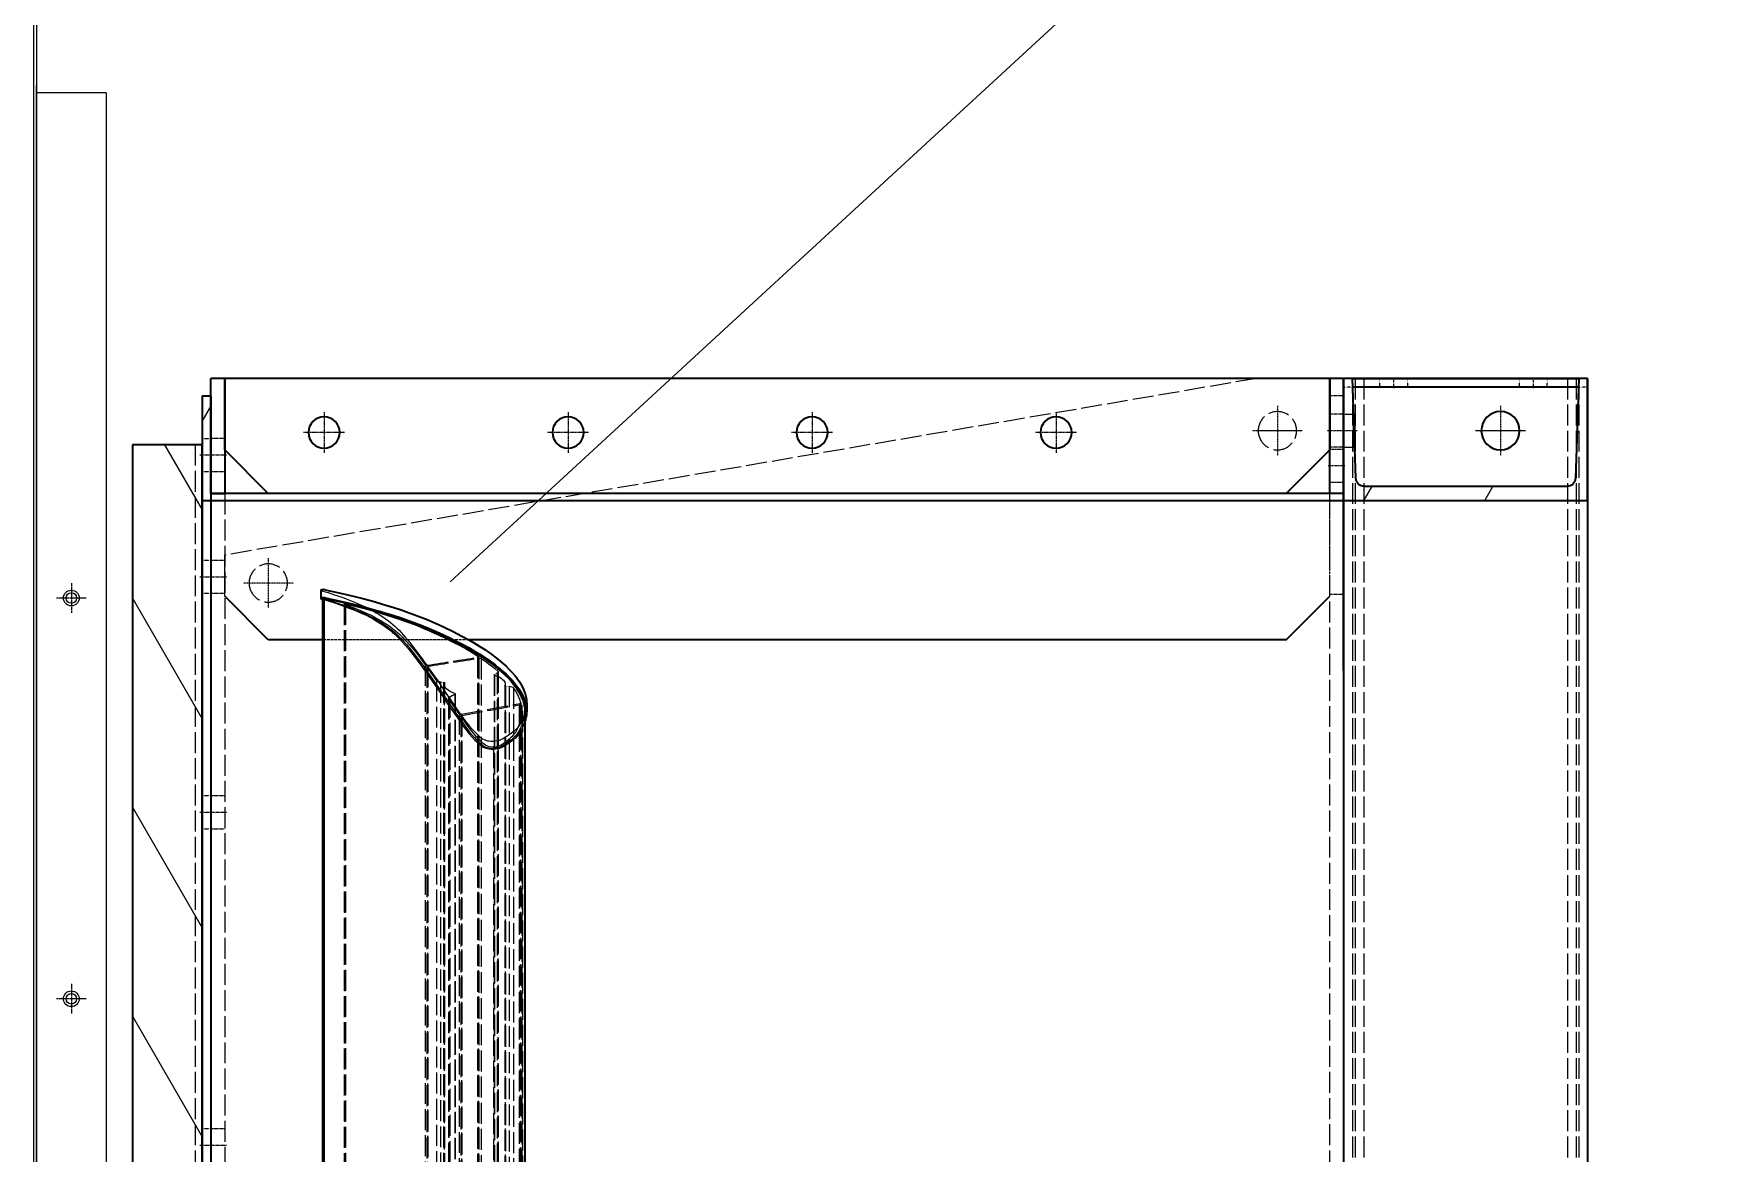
# Model space of a CAD drawing. Header units: millimetres. Extents: x 5532 to 37795, y 3716 to 26531.
# Drawn here: x 15976 to 16942, y 13887 to 14530 of the extents above; entities that cross this region are included whole.
import ezdxf

# ---------------------------------------------------------------- set-up
doc = ezdxf.new("R2010")
doc.units = ezdxf.units.MM
for name, pattern in [('CENTER', [2, 1.25, -0.25, 0.25, -0.25]), ('DASHDOT', [18.5, 12, -3, 0.5, -3]), ('DASHED', [15, 12, -3])]:
    doc.linetypes.add(name, pattern=pattern)
doc.layers.add('center', color=1, linetype='CENTER')
doc.layers.add('냉각탑_dim', color=1, linetype='Continuous')

# ---------------------------------------------------------------- blocks, each defined once
blk = doc.blocks.new('A$C55E021B5')
at = {"color": 7, "lineweight": 35}
for p, q in [((580, 2140.5), (580, 1356.9)), ((728, 2140.5), (1362, 2140.5)), ((1375, 38.5), (1375, 2102.5)), ((1415, 2102.5), (1415, 38.5)), ((720, 2074.5), (1370, 2074.5)), ((720, 2070.5), (720, 1140.5)), ((1370, 2070.5), (720, 2070.5)), ((753, 2074.5), (1337, 2074.5)), ((1370, 2070.5), (1370, 209.79)), ((1370, 2070.5), (1370, 209.79)), ((1375, 70.5), (1375, 2070.5)), ((1375, 2070.5), (1375, 209.79)), ((1305.81, 2014.27), (1305.81, 1444.78)), ((753, 1990.5), (1221.86, 1990.5)), ((1189.73, 1949.48), (1189.73, 1349.63))]:
    blk.add_line(p, q, dxfattribs=at)
at = {"color": 7, "linetype": 'DASHED', "lineweight": 13, "ltscale": 0.008334}
for p, q in [((580, 2140.5), (585, 2140.5)), ((585, 2140.5), (580, 2140.5))]:
    blk.add_line(p, q, dxfattribs=at)
at = {"color": 7, "lineweight": 35, "ltscale": 0.008334}
for p, q in [((580, 2140.5), (585, 2140.5)), ((715, 2140.5), (720, 2140.5))]:
    blk.add_line(p, q, dxfattribs=at)
at = {"color": 7, "lineweight": 35, "ltscale": 0.116666}
for p, q in [((580, 2070.5), (580, 2140.5)), ((720, 2140.5), (720, 2070.5))]:
    blk.add_line(p, q, dxfattribs=at)
at = {"color": 7, "lineweight": 35, "ltscale": 0.008333}
for p, q in [((580, 2135.5), (580, 2140.5)), ((1375, 2130.5), (1370, 2130.5)), ((1375, 2070.5), (1370, 2070.5))]:
    blk.add_line(p, q, dxfattribs=at)
at = {"color": 7, "linetype": 'DASHED', "lineweight": 13}
for p, q in [((585, 2140.5), (585, 0.5)), ((586.65, 2140.5), (586.65, 0.5)), ((591.64, 2140.5), (591.64, 0.5)), ((708.36, 2140.5), (708.36, 0.5)), ((713.35, 2140.5), (713.35, 0.5)), ((715, 2140.5), (715, 0.5)), ((770, 2140.5), (1362, 2039.12)), ((1379, 2102.5), (1379, 1090.5)), ((728, 1070.5), (728, 2074.5)), ((1362, 2074.5), (1362, 66.5)), ((1370, 2074.5), (1370, 66.5)), ((1292.61, 2011.1), (1292.61, 1414.43)), ((1293.34, 2010.91), (1293.34, 1414.25)), ((1293.45, 2011), (1293.45, 1413.49)), ((1305.68, 2014.18), (1305.68, 1443.94)), ((720, 1070.5), (720, 1972.93)), ((1205.03, 1972.08), (1205.03, 1220.24)), ((1205.29, 1972.55), (1205.29, 1220.73)), ((1214.86, 1979.81), (1214.86, 1228.51)), ((1216.14, 1979.97), (1216.14, 1228.69)), ((1216.42, 1980.75), (1216.42, 1229.56)), ((1216.54, 1980.93), (1216.54, 1229.75)), ((1217.02, 1980.42), (1217.02, 1229.19)), ((1245.51, 1975.33), (1245.51, 1223.67)), ((1245.65, 1975.92), (1245.65, 1285.86)), ((1246.08, 1974.89), (1246.08, 1223.2)), ((1246.12, 1974.99), (1246.12, 1223.3)), ((1247.01, 1976.16), (1247.01, 1290.43)), ((720, 1968.48), (720, 172.52)), ((1196.27, 1962.98), (1196.27, 1211)), ((1198.7, 1963.85), (1198.7, 1211.86)), ((1200.81, 1963.98), (1200.81, 1211.99)), ((1201.1, 1965.08), (1201.1, 1213.08)), ((1201.23, 1964.2), (1201.23, 1212.21)), ((1201.24, 1964.18), (1201.24, 1212.18)), ((1205.69, 1971.36), (1205.69, 1219.49)), ((1207.26, 1970.31), (1207.26, 1218.4)), ((1207.33, 1970.58), (1207.33, 1218.68)), ((1207.44, 1970.46), (1207.44, 1218.55)), ((1235.96, 1965.97), (1235.96, 1213.98)), ((1235.96, 1965.95), (1235.96, 1213.96)), ((1236.1, 1965.08), (1236.1, 1213.08)), ((1236.38, 1966.17), (1236.38, 1214.18)), ((1238.11, 1966.27), (1238.11, 1214.28)), ((1240.54, 1967.13), (1240.54, 1215.15)), ((1191.61, 1952.87), (1191.61, 1201.29)), ((1192, 1954.38), (1192, 1202.71)), ((1192.01, 1954.43), (1192.01, 1202.76)), ((1192.61, 1953.99), (1192.61, 1202.34)), ((1193, 1953.23), (1193, 1201.62)), ((1229.76, 1959.52), (1229.76, 1207.61)), ((1229.87, 1959.39), (1229.87, 1207.49)), ((1229.93, 1959.67), (1229.93, 1207.77)), ((1232.89, 1957.83), (1232.89, 1205.99)), ((1233.45, 1956.72), (1233.45, 1204.92)), ((1233.55, 1957.05), (1233.55, 1205.24)), ((1191.23, 1949.48), (1191.23, 1198.15)), ((1225.91, 1947.12), (1225.91, 1195.99)), ((1226.18, 1947.78), (1226.18, 1196.6)), ((1226.47, 1946.58), (1226.47, 1195.5)), ((1226.51, 1946.71), (1226.51, 1195.63)), ((1227.53, 1948.05), (1227.53, 1196.84)), ((1207.82, 1928.85), (1207.82, 1180.09))]:
    blk.add_line(p, q, dxfattribs=at)
at = {"color": 7, "lineweight": 35, "ltscale": 0.216666}
for p, q in [((585, 2140.5), (715, 2140.5)), ((715, 2140.5), (585, 2140.5))]:
    blk.add_line(p, q, dxfattribs=at)
at = {"color": 7, "lineweight": 35, "ltscale": 0.095348}
for p, q in [((585, 2140.5), (587, 2083.33)), ((713, 2083.33), (715, 2140.5))]:
    blk.add_line(p, q, dxfattribs=at)
at = {"color": 7, "linetype": 'DASHED', "lineweight": 13, "ltscale": 0.008333}
for p, q in [((603.14, 2135.5), (603.14, 2140.5)), ((619.14, 2135.5), (619.14, 2140.5)), ((683.14, 2135.5), (683.14, 2140.5)), ((699.14, 2135.5), (699.14, 2140.5)), ((715, 2140.5), (720, 2140.5)), ((720, 2140.5), (715, 2140.5)), ((720, 2140.5), (720, 2135.5)), ((1375, 2106.14), (1370, 2106.14)), ((1375, 2087.15), (1370, 2087.15)), ((1375, 2036.21), (1370, 2036.21)), ((1375, 2017.21), (1370, 2017.21)), ((1375, 1901.12), (1370, 1901.12)), ((1375, 1882.12), (1370, 1882.12)), ((1375, 1710.07), (1370, 1710.07))]:
    blk.add_line(p, q, dxfattribs=at)
at = {"color": 7, "linetype": 'DASHDOT', "lineweight": 13, "ltscale": 0.01}
for p, q in [((611.14, 2135), (611.14, 2141)), ((691.14, 2135), (691.14, 2141))]:
    blk.add_line(p, q, dxfattribs=at)
at = {"color": 7, "linetype": 'DASHED', "lineweight": 13, "ltscale": 0.116666}
blk.add_line((720, 2140.5), (720, 2070.5), dxfattribs=at)
at = {"color": 7, "lineweight": 35, "ltscale": 0.11}
for p, q in [((720, 2074.5), (720, 2140.5)), ((728, 2074.5), (728, 2140.5)), ((1362, 2140.5), (1362, 2074.5)), ((1370, 2074.5), (1370, 2140.5))]:
    blk.add_line(p, q, dxfattribs=at)
at = {"color": 7, "lineweight": 35, "ltscale": 0.013333}
for p, q in [((720, 2140.5), (728, 2140.5)), ((720, 2074.5), (728, 2074.5))]:
    blk.add_line(p, q, dxfattribs=at)
at = {"color": 7, "lineweight": 35, "ltscale": 0.068333}
for p, q in [((728, 2140.5), (728, 2099.5)), ((1362, 2099.5), (1362, 2140.5))]:
    blk.add_line(p, q, dxfattribs=at)
at = {"color": 7, "lineweight": 35, "ltscale": 0.013334}
for p, q in [((1362, 2140.5), (1370, 2140.5)), ((1370, 2074.5), (1362, 2074.5))]:
    blk.add_line(p, q, dxfattribs=at)
at = {"color": 7, "linetype": 'DASHED', "lineweight": 13, "ltscale": 0.008625}
blk.add_line((580, 2135.5), (585.17, 2135.5), dxfattribs=at)
at = {"color": 7, "lineweight": 35, "ltscale": 0.216085}
blk.add_line((585.17, 2135.5), (714.83, 2135.5), dxfattribs=at)
at = {"color": 7, "linetype": 'DASHED', "lineweight": 13, "ltscale": 0.008624}
blk.add_line((714.83, 2135.5), (720, 2135.5), dxfattribs=at)
at = {"color": 7, "linetype": 'DASHED', "lineweight": 13, "ltscale": 0.013333}
for p, q in [((720, 2130.5), (728, 2130.5)), ((720, 2120), (728, 2120)), ((720, 2101), (728, 2101)), ((728, 2100), (720, 2100)), ((728, 2081), (720, 2081)), ((720, 2016.49), (728, 2016.49))]:
    blk.add_line(p, q, dxfattribs=at)
at = {"color": 7, "lineweight": 35, "ltscale": 0.1}
for p, q in [((1370, 2130.5), (1370, 2070.5)), ((1375, 2130.5), (1375, 2070.5))]:
    blk.add_line(p, q, dxfattribs=at)
at = {"color": 7, "linetype": 'DASHDOT', "lineweight": 13, "ltscale": 0.047667}
for p, q in [((630, 2124.8), (630, 2096.2)), ((758, 2124.8), (758, 2096.2)), ((615.7, 2110.5), (644.3, 2110.5)), ((743.7, 2110.5), (772.3, 2110.5)), ((1337, 2037.41), (1337, 2008.81)), ((1322.7, 2023.11), (1351.3, 2023.11))]:
    blk.add_line(p, q, dxfattribs=at)
at = {"color": 7, "linetype": 'DASHED', "lineweight": 13, "ltscale": 0.010079}
for p, q in [((720, 2120), (713.95, 2120)), ((720, 2101), (713.95, 2101))]:
    blk.add_line(p, q, dxfattribs=at)
at = {"color": 7, "linetype": 'DASHED', "lineweight": 13, "ltscale": 0.009527}
blk.add_line((720, 2120), (714.28, 2120), dxfattribs=at)
at = {"color": 7, "linetype": 'DASHDOT', "lineweight": 13, "ltscale": 0.039}
for p, q in [((885, 2121.2), (885, 2097.8)), ((1025, 2121.2), (1025, 2097.8)), ((1165, 2121.2), (1165, 2097.8)), ((1305, 2121.2), (1305, 2097.8)), ((873.3, 2109.5), (896.7, 2109.5)), ((1013.3, 2109.5), (1036.7, 2109.5)), ((1153.3, 2109.5), (1176.7, 2109.5)), ((1293.3, 2109.5), (1316.7, 2109.5))]:
    blk.add_line(p, q, dxfattribs=at)
at = {"color": 7, "lineweight": 13, "ltscale": 0.016666}
blk.add_line((1375, 2115.81), (1370, 2124.47), dxfattribs=at)
at = {"color": 7, "linetype": 'DASHDOT', "lineweight": 13, "ltscale": 0.02876}
blk.add_line((712.18, 2110.5), (729.44, 2110.5), dxfattribs=at)
at = {"color": 7, "linetype": 'DASHED', "lineweight": 13, "ltscale": 0.010632}
blk.add_line((720, 2101), (713.62, 2101), dxfattribs=at)
at = {"color": 7, "lineweight": 35, "ltscale": 0.058926}
for p, q in [((753, 2074.5), (728, 2099.5)), ((753, 1990.5), (728, 2015.5))]:
    blk.add_line(p, q, dxfattribs=at)
at = {"color": 7, "linetype": 'DASHED', "lineweight": 13, "ltscale": 0.140001}
blk.add_line((728, 2015.5), (728, 2099.5), dxfattribs=at)
at = {"color": 7, "lineweight": 35, "ltscale": 0.058925}
for p, q in [((1362, 2099.5), (1337, 2074.5)), ((1337, 1990.5), (1362, 2015.5))]:
    blk.add_line(p, q, dxfattribs=at)
at = {"color": 7, "linetype": 'DASHED', "lineweight": 13, "ltscale": 0.013334}
for p, q in [((1370, 2106.15), (1362, 2106.15)), ((1370, 2087.15), (1362, 2087.15)), ((1370, 2036.22), (1362, 2036.22)), ((1370, 2017.22), (1362, 2017.22)), ((1370, 1901.12), (1362, 1901.12)), ((1370, 1882.12), (1362, 1882.12)), ((1370, 1710.07), (1362, 1710.07))]:
    blk.add_line(p, q, dxfattribs=at)
at = {"color": 7, "lineweight": 35, "ltscale": 0.066667}
blk.add_line((1375, 2102.5), (1415, 2102.5), dxfattribs=at)
at = {"color": 7, "lineweight": 13, "ltscale": 0.071812}
blk.add_line((1396.54, 2102.5), (1375, 2065.19), dxfattribs=at)
at = {"color": 7, "linetype": 'DASHDOT', "lineweight": 13, "ltscale": 0.016}
blk.add_line((728.8, 2090.5), (719.2, 2090.5), dxfattribs=at)
at = {"color": 7, "linetype": 'DASHDOT', "lineweight": 13, "ltscale": 0.025999}
for p, q in [((1376.3, 2096.65), (1360.7, 2096.65)), ((1376.3, 2026.71), (1360.7, 2026.72)), ((1376.3, 1891.62), (1360.7, 1891.62)), ((1376.3, 1700.57), (1360.7, 1700.57))]:
    blk.add_line(p, q, dxfattribs=at)
at = {"color": 7, "lineweight": 35, "ltscale": 0.193355}
blk.add_line((591.99, 2078.5), (708.01, 2078.5), dxfattribs=at)
at = {"color": 7, "lineweight": 13, "ltscale": 0.015396}
blk.add_line((639.06, 2070.5), (634.44, 2078.5), dxfattribs=at)
at = {"color": 7, "lineweight": 13, "ltscale": 0.015395}
blk.add_line((708.34, 2070.5), (703.72, 2078.5), dxfattribs=at)
at = {"color": 7, "lineweight": 35, "ltscale": 0.233334}
blk.add_line((720, 2070.5), (580, 2070.5), dxfattribs=at)
at = {"color": 7, "lineweight": 35, "ltscale": 0.006667}
for p, q in [((720, 2070.5), (720, 2074.5)), ((1370, 2074.5), (1370, 2070.5))]:
    blk.add_line(p, q, dxfattribs=at)
at = {"color": 7, "linetype": 'DASHED', "lineweight": 13, "ltscale": 0.006667}
blk.add_line((720, 2070.5), (720, 2074.5), dxfattribs=at)
at = {"color": 7, "lineweight": 35, "ltscale": 0.17003}
blk.add_line((720, 2070.5), (720, 1968.48), dxfattribs=at)
at = {"color": 7, "lineweight": 35, "ltscale": 0.162609}
blk.add_line((720, 1972.93), (720, 2070.5), dxfattribs=at)
at = {"color": 7, "linetype": 'DASHED', "lineweight": 13, "ltscale": 0.03936}
blk.add_line((1362, 2015.5), (1362, 2039.12), dxfattribs=at)
at = {"color": 7, "lineweight": 13}
blk.add_line((1304.99, 2014.37), (1304.99, 1445.75), dxfattribs=at)
at = {"color": 7, "lineweight": 35, "ltscale": 0.001058}
blk.add_line((1306.42, 2014.01), (1305.81, 2013.84), dxfattribs=at)
at = {"color": 7, "lineweight": 35, "ltscale": 0.007734}
blk.add_line((1306.92, 2018.9), (1306.92, 2014.26), dxfattribs=at)
at = {"color": 7, "lineweight": 13, "ltscale": 0.133334}
for p, q in [((1415, 2014.47), (1375, 1945.19)), ((1415, 1894.47), (1375, 1825.19)), ((1415, 1774.47), (1375, 1705.19))]:
    blk.add_line(p, q, dxfattribs=at)
at = {"color": 7, "linetype": 'DASHED', "lineweight": 13, "ltscale": 0.139902}
blk.add_line((1221.86, 1990.5), (1305.81, 1990.5), dxfattribs=at)
at = {"color": 7, "lineweight": 35, "ltscale": 0.051989}
blk.add_line((1305.81, 1990.5), (1337, 1990.5), dxfattribs=at)
at = {"color": 7, "linetype": 'DASHED', "lineweight": 13, "ltscale": 0.003529}
blk.add_line((1198.7, 1963.85), (1200.81, 1963.98), dxfattribs=at)
at = {"color": 7, "linetype": 'DASHED', "lineweight": 13, "ltscale": 4.25198e-05}
blk.add_line((1201.24, 1964.18), (1201.23, 1964.2), dxfattribs=at)
at = {"color": 7, "linetype": 'DASHED', "lineweight": 13, "ltscale": 0.003028}
blk.add_line((1205.69, 1971.36), (1207.33, 1970.58), dxfattribs=at)
at = {"color": 7, "linetype": 'DASHED', "lineweight": 13, "ltscale": 4.1767e-05}
blk.add_line((1235.96, 1965.97), (1235.96, 1965.95), dxfattribs=at)
at = {"color": 7, "linetype": 'DASHED', "lineweight": 13, "ltscale": 0.002883}
blk.add_line((1238.11, 1966.27), (1236.38, 1966.17), dxfattribs=at)
at = {"color": 7, "lineweight": 35, "ltscale": 0.007647}
blk.add_line((1188.73, 1954.06), (1188.73, 1949.48), dxfattribs=at)
at = {"color": 7, "lineweight": 35}
for points in [[(1304.35, 2019.2), (1297.33, 2017.69), (1290.51, 2016.12), (1286.59, 2015.16), (1282.71, 2014.17), (1277.6, 2012.8), (1272.59, 2011.37), (1269.01, 2010.3), (1265.48, 2009.2), (1260.75, 2007.65), (1256.12, 2006.04), (1251.87, 2004.48), (1248.87, 2003.31), (1245.9, 2002.12), (1242.42, 2000.64), (1239.02, 1999.13), (1236.16, 1997.81), (1230.95, 1995.3), (1228.39, 1994.01), (1225.86, 1992.69), (1222.01, 1990.58), (1218.63, 1988.62), (1215.62, 1986.77), (1212.71, 1984.86), (1210.71, 1983.48), (1208.77, 1982.08), (1206.86, 1980.65), (1205.01, 1979.18), (1202.54, 1977.13), (1200.58, 1975.37), (1198.72, 1973.56), (1196.98, 1971.73), (1195.33, 1969.78), (1194.56, 1968.8), (1193.84, 1967.8), (1192.93, 1966.45), (1192.11, 1965.08), (1191.36, 1963.69), (1190.61, 1962.08), (1189.96, 1960.44), (1189.45, 1958.86), (1189.06, 1957.26), (1188.83, 1955.82), (1188.76, 1954.94), (1188.73, 1954.06)], [(1304.35, 2014.56), (1297.34, 2013.06), (1290.52, 2011.49), (1286.6, 2010.54), (1282.73, 2009.55), (1277.62, 2008.18), (1272.61, 2006.75), (1269.04, 2005.69), (1265.51, 2004.59), (1260.78, 2003.04), (1256.15, 2001.44), (1251.91, 1999.88), (1248.9, 1998.72), (1245.94, 1997.53), (1241.96, 1995.84), (1236.91, 1993.57), (1231.75, 1991.1), (1230.28, 1990.37), (1226.11, 1988.23), (1222.06, 1986.02), (1218.67, 1984.06), (1215.66, 1982.2), (1212.75, 1980.3), (1209.77, 1978.22), (1206.9, 1976.09), (1205.05, 1974.63), (1202.58, 1972.57), (1200.55, 1970.76), (1198.64, 1968.9), (1197.1, 1967.27), (1195.67, 1965.62), (1194.35, 1963.93), (1193.26, 1962.37), (1192.27, 1960.78), (1191.39, 1959.16), (1190.62, 1957.52), (1189.97, 1955.89), (1189.46, 1954.31), (1189.06, 1952.7), (1188.83, 1951.26), (1188.76, 1950.37), (1188.73, 1949.48)], [(1304.99, 2014.37), (1298.09, 2012.88), (1291.26, 2011.31), (1285.96, 2010), (1280.73, 2008.64), (1275.6, 2007.21), (1270.64, 2005.75), (1265.77, 2004.24), (1263.42, 2003.48), (1257.77, 2001.55), (1252.27, 1999.53), (1247.35, 1997.59), (1242.56, 1995.56), (1239.62, 1994.25), (1236.71, 1992.9), (1233.54, 1991.38), (1229.1, 1989.16), (1224.76, 1986.86), (1220.56, 1984.48), (1217.44, 1982.6), (1214.18, 1980.49), (1211.04, 1978.33), (1208.03, 1976.11), (1205.52, 1974.12), (1203.32, 1972.27), (1201.23, 1970.37), (1199.26, 1968.44), (1197.68, 1966.73), (1196.3, 1965.1), (1194.84, 1963.17), (1194.18, 1962.19), (1193.55, 1961.19), (1192.78, 1959.85), (1192.08, 1958.49), (1191.46, 1957.1), (1190.83, 1955.47), (1190.35, 1953.9), (1189.99, 1952.31), (1189.8, 1950.9), (1189.73, 1949.48)], [(1304.35, 2019.2), (1304.93, 2019.29), (1305.25, 2019.31), (1305.76, 2019.28), (1306.24, 2019.21), (1306.72, 2019.07), (1306.87, 2018.98), (1306.91, 2018.93), (1306.92, 2018.9)], [(1304.35, 2014.56), (1304.93, 2014.65), (1305.25, 2014.67), (1305.76, 2014.64), (1306.24, 2014.57), (1306.72, 2014.43), (1306.88, 2014.34), (1306.91, 2014.29), (1306.92, 2014.26)], [(1304.99, 2014.37), (1305.3, 2014.4), (1305.62, 2014.37), (1305.76, 2014.32), (1305.79, 2014.29), (1305.8, 2014.28), (1305.81, 2014.27)], [(1306.92, 2014.26), (1306.9, 2014.22), (1306.88, 2014.19), (1306.79, 2014.13), (1306.42, 2014.01)], [(1188.73, 1949.48), (1188.77, 1948.33), (1188.89, 1947.19), (1189.04, 1946.32), (1189.23, 1945.46), (1189.54, 1944.3), (1189.73, 1943.73)]]:
    blk.add_lwpolyline(points, dxfattribs=at)
at = {"color": 7, "linetype": 'DASHED', "lineweight": 13}
for points in [[(1306.42, 2018.65), (1302.73, 2017.58), (1298.94, 2016.38), (1294.7, 2014.91), (1292.37, 2014.05), (1289.48, 2012.93), (1286.66, 2011.78), (1283.64, 2010.46), (1280.86, 2009.16), (1278.32, 2007.88), (1276.65, 2006.98), (1275.03, 2006.06), (1273.45, 2005.1), (1271.92, 2004.13), (1269.96, 2002.79), (1268.11, 2001.42), (1266.83, 2000.41), (1265.6, 1999.37), (1264.41, 1998.3), (1263.26, 1997.22), (1261.99, 1995.97), (1260.77, 1994.69), (1259.46, 1993.25), (1258.18, 1991.8), (1256.72, 1990.05), (1255.28, 1988.28), (1252.82, 1985.09), (1249.35, 1980.41), (1244.71, 1973.94), (1241.86, 1969.91), (1240.19, 1967.5), (1236.84, 1962.52), (1233.44, 1957.38), (1230.41, 1953.01), (1227.41, 1948.82), (1225.13, 1945.59), (1223.47, 1943.34), (1221.72, 1941.18), (1219.81, 1938.99), (1218.75, 1937.85), (1217.78, 1936.87), (1216.73, 1935.89), (1215.6, 1934.92), (1214.87, 1934.35), (1214.04, 1933.77), (1213.12, 1933.28), (1212.51, 1933.03), (1211.86, 1932.82), (1211.15, 1932.63), (1210.41, 1932.48), (1209.08, 1932.3), (1207.72, 1932.26)], [(1305.81, 2013.84), (1302.6, 2012.9), (1298.99, 2011.76), (1294.75, 2010.3), (1290.16, 2008.57), (1286.87, 2007.25), (1283.7, 2005.87), (1280.92, 2004.58), (1278.38, 2003.3), (1276.7, 2002.39), (1275.07, 2001.47), (1273.49, 2000.52), (1271.96, 1999.55), (1270.01, 1998.22), (1268.15, 1996.85), (1266.87, 1995.84), (1265.64, 1994.8), (1264.42, 1993.72), (1263.25, 1992.62), (1261.67, 1991.04), (1260.15, 1989.42), (1258.23, 1987.26), (1256.77, 1985.52), (1255.34, 1983.76), (1252.68, 1980.31), (1249.49, 1976.01), (1245, 1969.75), (1242.92, 1966.82), (1240.15, 1962.86), (1236.06, 1956.74), (1233.12, 1952.31), (1230.4, 1948.4), (1227.5, 1944.36), (1225.11, 1940.97), (1223.81, 1939.19), (1221.85, 1936.73), (1219.86, 1934.45), (1218.33, 1932.82), (1217.37, 1931.88), (1216.55, 1931.13), (1215.69, 1930.39), (1214.99, 1929.84), (1214.21, 1929.28), (1213.75, 1929), (1213.24, 1928.74), (1212.64, 1928.48), (1211.99, 1928.26), (1211.28, 1928.06), (1210.55, 1927.9), (1209.15, 1927.71), (1208.44, 1927.66), (1207.72, 1927.65)], [(1305.68, 2014.18), (1301.83, 2013.06), (1299.93, 2012.48), (1296.75, 2011.44), (1293.66, 2010.35), (1290.11, 2009.03), (1286.54, 2007.61), (1283.09, 2006.13), (1279.79, 2004.59), (1277.28, 2003.32), (1275.01, 2002.09), (1272.84, 2000.81), (1270.8, 1999.51), (1268.87, 1998.18), (1267.03, 1996.82), (1265.71, 1995.77), (1264.45, 1994.7), (1263.23, 1993.6), (1262.06, 1992.49), (1260.81, 1991.24), (1259.61, 1989.97), (1257.64, 1987.78), (1255.5, 1985.25), (1254.04, 1983.43), (1251.55, 1980.19), (1248.92, 1976.65), (1245.3, 1971.64), (1242.72, 1968.01), (1239.36, 1963.21), (1237.12, 1959.91), (1234.9, 1956.56), (1231.91, 1952.07), (1229.35, 1948.4), (1227.78, 1946.22), (1226.2, 1944.01), (1224.17, 1941.12), (1223.11, 1939.67), (1221.47, 1937.57), (1219.62, 1935.39), (1218.71, 1934.37), (1217.76, 1933.36), (1216.18, 1931.81), (1214.74, 1930.57), (1213.84, 1929.86), (1213.04, 1929.34), (1212.19, 1928.92), (1211.6, 1928.71), (1210.97, 1928.52), (1209.93, 1928.3), (1208.85, 1928.17), (1207.76, 1928.13)], [(1292.61, 2011.1), (1289.74, 2010.4), (1282.76, 2008.6), (1275.93, 2006.7), (1269.26, 2004.7), (1264.41, 2003.14), (1262.01, 2002.33), (1257.65, 2000.81), (1253.39, 1999.23), (1250.42, 1998.07), (1247.5, 1996.87), (1244.6, 1995.64), (1241.75, 1994.38), (1238.76, 1993), (1235.8, 1991.6), (1231.4, 1989.42), (1227.09, 1987.16), (1223.34, 1985.08), (1220.09, 1983.16), (1216.54, 1980.93)], [(1293.34, 2010.91), (1291.3, 2010.17), (1287.3, 2008.65), (1284.41, 2007.48), (1281.6, 2006.26), (1278.02, 2004.58), (1276.32, 2003.72), (1274.67, 2002.84)], [(1292.61, 2011.1), (1292.93, 2011.13), (1293.25, 2011.1), (1293.4, 2011.05), (1293.44, 2011.02), (1293.45, 2011), (1293.45, 2011)], [(1306.92, 2018.9), (1306.9, 2018.86), (1306.88, 2018.83), (1306.79, 2018.77), (1306.42, 2018.65)], [(1274.67, 2002.84), (1272.3, 2001.49), (1270.04, 2000.1), (1267.9, 1998.66), (1265.88, 1997.18), (1263.99, 1995.67), (1262.67, 1994.53), (1261.4, 1993.37), (1260.15, 1992.17), (1258.95, 1990.94), (1257.44, 1989.32), (1255.97, 1987.66)], [(1255.97, 1987.66), (1254.57, 1986.01), (1253.2, 1984.33), (1250.52, 1980.89), (1247.01, 1976.16)], [(1214.86, 1979.81), (1212.83, 1978.4), (1210.86, 1976.97), (1208.94, 1975.52), (1207.08, 1974.05), (1205.29, 1972.55)], [(1216.14, 1979.97), (1215.52, 1979.99), (1215.26, 1979.95), (1215.03, 1979.89), (1214.86, 1979.81)], [(1217.02, 1980.42), (1216.8, 1980.47), (1216.61, 1980.54), (1216.48, 1980.63), (1216.42, 1980.71), (1216.42, 1980.75)], [(1245.65, 1975.92), (1246.26, 1975.9), (1246.53, 1975.94), (1246.76, 1976), (1246.95, 1976.1), (1247.01, 1976.16)], [(1192.01, 1954.43), (1192.62, 1956.21), (1193.35, 1957.95), (1194.21, 1959.66), (1195.18, 1961.34), (1196.27, 1962.98)], [(1198.7, 1963.85), (1197.95, 1963.76), (1197.27, 1963.59), (1196.7, 1963.35), (1196.45, 1963.17), (1196.27, 1962.98)], [(1200.81, 1963.98), (1201.1, 1964.04), (1201.2, 1964.09), (1201.23, 1964.15), (1201.24, 1964.18)], [(1207.26, 1970.31), (1205.66, 1969.71), (1204.93, 1969.38), (1204.25, 1969.03), (1203.42, 1968.52), (1202.71, 1967.98), (1202.11, 1967.4), (1201.67, 1966.85), (1201.36, 1966.27), (1201.16, 1965.68), (1201.1, 1965.08)], [(1229.93, 1959.67), (1231.53, 1960.31), (1232.26, 1960.66), (1232.94, 1961.03), (1233.77, 1961.56), (1234.48, 1962.13), (1235.08, 1962.72), (1235.52, 1963.29), (1235.84, 1963.88), (1236.03, 1964.47), (1236.1, 1965.08)], [(1236.38, 1966.17), (1236.09, 1966.11), (1236, 1966.05), (1235.96, 1966), (1235.96, 1965.97)], [(1238.11, 1966.27), (1238.85, 1966.36), (1239.54, 1966.53), (1240.11, 1966.77), (1240.36, 1966.94), (1240.54, 1967.13)], [(1188.73, 1954.06), (1188.76, 1953.09), (1188.85, 1952.11), (1189, 1951.12), (1189.21, 1950.13), (1189.47, 1949.13), (1189.98, 1947.6), (1190.61, 1946.03), (1191.28, 1944.46), (1191.65, 1943.67), (1192.06, 1942.88), (1192.76, 1941.7), (1193.6, 1940.53), (1194.21, 1939.81), (1194.87, 1939.1), (1195.85, 1938.17), (1196.63, 1937.52), (1197.46, 1936.89), (1199.32, 1935.56), (1199.94, 1935.13), (1201.38, 1934.2), (1202.16, 1933.76), (1203.3, 1933.22), (1203.91, 1932.98), (1204.56, 1932.76), (1205.6, 1932.49), (1206.7, 1932.32), (1207.72, 1932.26)], [(1191.23, 1949.48), (1191.26, 1950.33), (1191.33, 1951.18), (1191.45, 1952.03), (1191.61, 1952.87)], [(1193, 1953.23), (1192.43, 1953.25), (1192.17, 1953.22), (1191.94, 1953.15), (1191.78, 1953.07), (1191.66, 1952.98), (1191.61, 1952.87)], [(1227.53, 1948.05), (1229.4, 1950.68), (1231.75, 1954.15), (1233.45, 1956.72)], [(1189.73, 1949.48), (1189.79, 1948.18), (1189.94, 1946.87), (1190.21, 1945.56), (1190.47, 1944.56), (1191.05, 1942.87), (1191.6, 1941.49), (1192.27, 1939.94), (1192.64, 1939.16), (1193.03, 1938.39), (1193.48, 1937.61), (1194.21, 1936.54), (1195.05, 1935.49), (1195.71, 1934.77), (1196.42, 1934.08), (1197.72, 1932.98), (1198.56, 1932.35), (1200.46, 1931.01), (1201.8, 1930.12), (1202.52, 1929.69), (1203.66, 1929.11), (1204.74, 1928.67), (1205.91, 1928.35), (1206.94, 1928.18), (1207.76, 1928.13)], [(1189.73, 1943.73), (1190.4, 1941.94), (1191.16, 1940.14), (1191.79, 1938.8), (1192.02, 1938.35), (1192.69, 1937.21), (1193.5, 1936.08), (1194.3, 1935.11), (1195.22, 1934.16), (1196.22, 1933.25), (1197.02, 1932.61), (1197.86, 1931.99), (1199.87, 1930.58), (1201.15, 1929.74), (1201.84, 1929.34), (1202.93, 1928.78), (1204.01, 1928.34), (1205.19, 1927.98), (1206.42, 1927.75), (1207.72, 1927.65)], [(1207.82, 1928.85), (1207.22, 1928.89), (1206.63, 1928.98), (1206.01, 1929.13), (1205.41, 1929.33), (1204.39, 1929.77), (1203.43, 1930.29), (1202.76, 1930.7), (1201.15, 1931.79), (1199.63, 1932.86), (1198.35, 1933.87), (1197.36, 1934.77), (1196.71, 1935.45), (1196.11, 1936.14), (1195.55, 1936.86), (1195.05, 1937.6), (1194.61, 1938.34), (1193.89, 1939.75), (1193.31, 1941.07), (1192.51, 1943.05), (1192, 1944.53), (1191.61, 1946.02), (1191.4, 1947.17), (1191.28, 1948.33), (1191.23, 1949.48)], [(1220.27, 1938.07), (1221.6, 1939.77), (1222.85, 1941.48), (1225.26, 1944.9), (1226.47, 1946.58)], [(1226.18, 1947.78), (1226.56, 1947.75), (1226.94, 1947.78), (1227.27, 1947.87), (1227.43, 1947.95), (1227.53, 1948.05)], [(1207.82, 1928.85), (1208.37, 1928.86), (1208.93, 1928.9), (1209.59, 1929), (1210.24, 1929.15), (1211.15, 1929.44), (1211.64, 1929.66), (1212.09, 1929.92), (1212.54, 1930.22), (1213.42, 1930.9), (1214.73, 1932.03), (1215.3, 1932.56), (1216.36, 1933.62), (1217.37, 1934.69), (1219.26, 1936.85), (1220.27, 1938.07)]]:
    blk.add_lwpolyline(points, dxfattribs=at)
at = {"color": 7, "lineweight": 35}
for centre, radius in [((630, 2110.5), 11), ((885, 2109.5), 9), ((1025, 2109.5), 9), ((1165, 2109.5), 9), ((1305, 2109.5), 9)]:
    blk.add_circle(centre, radius, dxfattribs=at)
at = {"color": 7, "linetype": 'DASHED', "lineweight": 13}
for centre in [(758, 2110.5), (1337, 2023.11)]:
    blk.add_circle(centre, 11, dxfattribs=at)
at = {"color": 7, "lineweight": 35}
for centre, start, end in [((591.99, 2083.5), 182, 270.00001), ((708.01, 2083.5), 269.99999, 358)]:
    blk.add_arc(centre, 5, start, end, dxfattribs=at)
at = {"color": 7, "linetype": 'DASHED', "lineweight": 13}
for centre, radius, start, end in [((297.56, -3933.96), 5984.84, 80.886438, 81.171174), ((301.75, -3931.52), 5982.37, 80.921948, 81.199498), ((2061.29, 1386.44), 1005.41, 144.17671, 144.72036), ((1245.95, 1974.99), 0.167, 322.08038, 358.40118), ((1204.01, 1965.09), 2.91, 180.18683, 197.71717), ((1233.23, 1965.07), 2.87, 0.13986, 17.84628), ((1192.19, 1954.38), 0.185, 163.11108, 179.86356), ((106.58, -4013.21), 6065.22, 79.362564, 79.685106), ((102.58, -4014.26), 6066.29, 79.328664, 79.644813), ((784.17, 1090.41), 976.61, 62.64713, 62.84678), ((1232.95, 1957.06), 0.603, 325.05939, 358.79023), ((1226.29, 1946.72), 0.227, 322.24772, 358.53937)]:
    blk.add_arc(centre, radius, start, end, dxfattribs=at)
for centre, major_axis, ratio, start_param, end_param in [((713.95, 2110.5), (0, 9.5), 0.034919, 0.00005, 1.070675), ((713.95, 2110.5), (0, 9.5), 0.034921, 4.212393, 6.283223), ((713.95, 2110.5), (0, 9.5), 0.034921, 1.0708, 3.14163), ((713.95, 2110.5), (0, 9.5), 0.034919, 3.141642, 4.212267), ((1292.95, 2010.99), (0.499, 0), 0.268579, 5.633753, 6.283007), ((1305.31, 2014.27), (0.499, 0), 0.256471, 5.545143, 6.283053), ((1208.05, 1972.07), (3.02, -0.01), 0.380707, 2.725793, 3.142903), ((1208, 1972.07), (2.97, -0.01), 0.383849, 3.143022, 3.823399), ((1217.42, 1980.75), (1, 0), 0.359528, 2.639882, 3.141998), ((1245.12, 1974.99), (1, 0), 0.374172, 6.282663, 7.445949), ((1206.94, 1970.46), (0.499, 0), 0.386348, 5.415961, 6.282973), ((1206.94, 1970.46), (0.501, 0), 0.385714, 6.282981, 6.959234), ((1193, 1954.38), (0.997, -0.001), 0.424036, 3.142126, 4.309775), ((1230.26, 1959.52), (0.501, 0), 0.411487, 2.276501, 3.141916), ((1230.26, 1959.52), (0.499, 0), 0.41212, 3.141908, 3.819272), ((1230.53, 1957.04), (3.03, 0.01), 0.415585, 6.281476, 6.955212), ((1225.51, 1946.71), (1, 0), 0.439485, 6.282619, 7.44616)]:
    blk.add_ellipse(centre, major_axis=major_axis, ratio=ratio, start_param=start_param, end_param=end_param, dxfattribs=at)
blk = doc.blocks.new('A$C3FF200C2')
for p, q in [((40, 805), (0, 805)), ((0, 805), (0, 0)), ((40, 805), (40, 0)), ((40, 0), (0, 0))]:
    blk.add_line(p, q)
blk = doc.blocks.new('1')
for p, q in [((15977.17, 15278.4), (15977.17, 11678.4)), ((15977.17, 12193.94), (15977.17, 14499.94))]:
    blk.add_line(p, q)
at = {"lineweight": 5}
blk.add_line((15975.57, 11756.8), (15975.57, 15238), dxfattribs=at)
for centre, radius in [((15997.17, 14205.94), 4.5), ((15997.17, 14205.94), 3), ((15997.17, 13975.94), 4.5), ((15997.17, 13975.94), 3)]:
    blk.add_circle(centre, radius)
at = {"layer": 'center'}
for p, q in [((15997.17, 14214.44), (15997.17, 14197.44)), ((16005.67, 14205.94), (15988.67, 14205.94)), ((15997.17, 13984.44), (15997.17, 13967.44)), ((16005.67, 13975.94), (15988.67, 13975.94))]:
    blk.add_line(p, q, dxfattribs=at)
at = {"layer": '냉각탑_dim', "linetype": 'ByBlock', "lineweight": -2, "elevation": 0}
blk.add_lwpolyline([(16214.57, 14215.29), (17449.2, 15352.77)], dxfattribs=at)
blk.add_blockref('A$C3FF200C2', (15977.17, 13690.94))
at = {"xscale": -1}
blk.add_blockref('A$C55E021B5', (17447.17, 12191.44), dxfattribs=at)

msp = doc.modelspace()

# ---------------------------------------------------------------- block references
msp.add_blockref('1', (0, 0))

doc.saveas('drawing.dxf')
